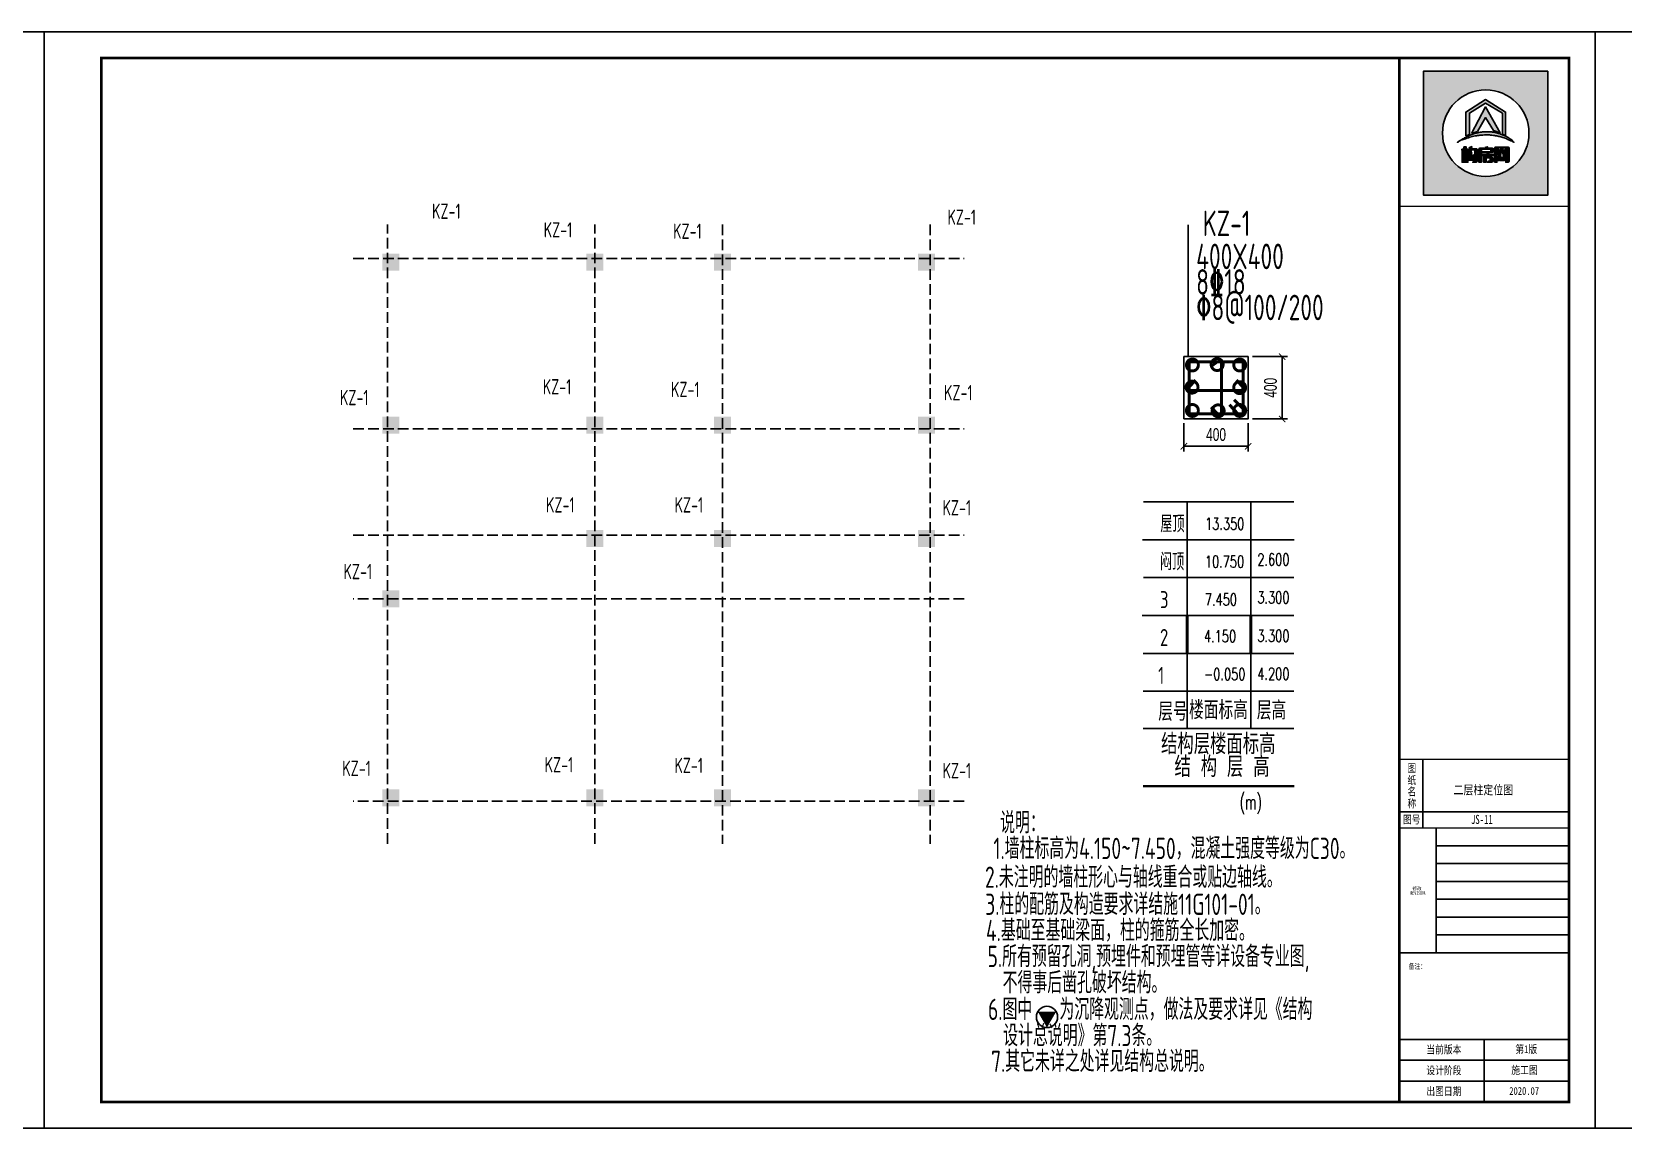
# Model space of a CAD drawing. Header units: millimetres. Extents: x -807114 to 558292, y -468455 to -61603.
# Drawn here: x 4202 to 41617, y -254641 to -228857 of the extents above; entities that cross this region are included whole.
import ezdxf
from ezdxf.enums import TextEntityAlignment as Align

# ---------------------------------------------------------------- set-up
doc = ezdxf.new("R2010")
doc.units = ezdxf.units.MM
doc.header["$LTSCALE"] = 1000
doc.linetypes.add('DASH', pattern=[0.35, 0.25, -0.1])
for name, color, linetype in [('PUB_TAB', 117, 'Continuous'), ('PUB_TEXT', 3, 'Continuous'), ('PUB_TITLE', 4, 'Continuous'), ('YHG_柱集中标注', 7, 'Continuous'), ('YHJ_图名', 7, 'Continuous'), ('建-文字', 7, 'Continuous'), ('建-轴', 1, 'Continuous'), ('模板说明', 7, 'Continuous')]:
    doc.layers.add(name, color=color, linetype=linetype)
for name, color, linetype, lineweight in [('YHG_内尺寸', 3, 'Continuous', 18), ('YHG_大样轮廓线', 7, 'Continuous', 25), ('YHG_沉降点', 7, 'Continuous', 25), ('YHG_点钢筋', 3, 'Continuous', 18), ('YHG_表格', 3, 'Continuous', 18), ('YHG_钢筋', 190, 'Continuous', 50)]:
    doc.layers.add(name, color=color, linetype=linetype, lineweight=lineweight)
doc.styles.add('_SIMPLEX', font='txt.shx', dxfattribs={"width": 0.8, "bigfont": 'hztxt.shx'})
doc.styles.add('TSSD_Rein', font='Tssdeng.shx', dxfattribs={"width": 0.7, "bigfont": 'hztxt.shx'})
doc.styles.add('uni-黑体', font='simhei.ttf')
doc.styles.add('YH_TEXT', font='@yh2.shx', dxfattribs={"width": 0.7, "bigfont": '@yh1.shx'})
doc.styles.add('ZDBOX', font='simsun.ttc', dxfattribs={"width": 0.7})
doc.styles.add('双线', font='tssdeng2.shx', dxfattribs={"width": 0.75, "bigfont": 'tssdchn.shx'})
doc.styles.add('宋体', font='simsun.ttc', dxfattribs={"width": 0.8})
doc.dimstyles.new('YH_D_25', dxfattribs={"dimscale": 100, "dimtxt": 3, "dimasz": 1.5, "dimexe": 1.25, "dimexo": 1, "dimgap": 1.25, "dimtad": 1, "dimdec": 0, "dimlfac": 0.25, "dimzin": 0, "dimdsep": 46, "dimtxsty": 'YH_TEXT', "dimblk1": 'ARCHTICK', "dimblk2": 'ARCHTICK', "dimsah": 1, "dimcen": 0.09, "dimclrt": 7, "dimadec": 0, "dimazin": 0, "dimtfac": 1, "dimtdec": 0, "dimtix": 1, "dimtmove": 2, "dimatfit": 3, "dimldrblk": 'ARCHTICK', "dimfxl": 1, "dimtolj": 1, "dimtzin": 0, "dimarcsym": 0})

# ---------------------------------------------------------------- blocks, each defined once
blk = doc.blocks.new('sadasfafa')
h = blk.add_hatch(color=252)
h.dxf.hatch_style = 1
h.paths.add_polyline_path([(1853311, -2488040), (1853311, -2490368), (1855639, -2490368), (1855639, -2488040)])
h.paths.add_polyline_path([(1855286, -2489204, 1), (1853664, -2489204, 1)], flags=16)
edge = h.paths.add_edge_path(flags=0)
edge.add_spline(control_points=[(1853945, -2489376), (1853935, -2489385), (1854022, -2489327), (1854064, -2489324), (1854178, -2489280), (1854273, -2489257), (1854375, -2489242), (1854470, -2489236), (1854555, -2489239), (1854630, -2489250), (1854700, -2489259), (1854781, -2489280), (1854854, -2489303), (1854917, -2489335), (1854967, -2489354), (1854993, -2489368), (1855014, -2489382), (1854982, -2489354), (1854965, -2489332), (1854910, -2489297), (1854854, -2489260), (1854784, -2489234), (1854713, -2489206), (1854640, -2489189), (1854569, -2489179), (1854497, -2489176), (1854414, -2489178), (1854321, -2489198), (1854229, -2489222), (1854147, -2489257), (1854080, -2489292), (1854021, -2489325), (1853977, -2489352), (1853953, -2489369), (1853945, -2489376)], knot_values=[0, 0, 0, 0, 114.670179, 423.637006, 763.89867, 1083.683754, 1343.405239, 1688.07646, 1952.326814, 2113.699055, 2375.693807, 2595.188681, 2872.839541, 3068.155951, 3238.592156, 3348.056762, 3361.095167, 3431.805845, 3527.265261, 3733.200323, 3952.805082, 4160.23278, 4398.128766, 4650.488133, 4837.16968, 5050.428326, 5308.684497, 5588.159898, 5913.430939, 6163.12325, 6398.139207, 6601.625078, 6772.549769, 6871.149972, 6871.149972, 6871.149972, 6871.149972], degree=3, periodic=1)
h.paths.add_polyline_path([(1854530, -2489580), (1854534, -2489580), (1854534, -2489603), (1854618, -2489603), (1854618, -2489621), (1854481, -2489621), (1854481, -2489650), (1854589, -2489650), (1854599, -2489656), (1854606, -2489666), (1854606, -2489733), (1854600, -2489742), (1854590, -2489750), (1854506, -2489750), (1854514, -2489740), (1854518, -2489731), (1854552, -2489731), (1854558, -2489728), (1854560, -2489721), (1854560, -2489675), (1854558, -2489670), (1854553, -2489667), (1854481, -2489667), (1854481, -2489750), (1854436, -2489750), (1854436, -2489626), (1854433, -2489621), (1854406, -2489621), (1854406, -2489603), (1854488, -2489603), (1854488, -2489590)], flags=0)
h.paths.add_polyline_path([(1854486, -2489468), (1854506, -2489461), (1854506, -2489485), (1854510, -2489489), (1854601, -2489489), (1854609, -2489494), (1854615, -2489502), (1854615, -2489556), (1854607, -2489564), (1854599, -2489569), (1854401, -2489569), (1854394, -2489573), (1854394, -2489750), (1854349, -2489750), (1854349, -2489504), (1854355, -2489495), (1854367, -2489489), (1854462, -2489489), (1854462, -2489474)], flags=0)
h.paths.add_polyline_path([(1854394, -2489554), (1854394, -2489512), (1854404, -2489506), (1854562, -2489506), (1854570, -2489513), (1854570, -2489554)], flags=0)
h.paths.add_polyline_path([(1854214, -2489569), (1854203, -2489632), (1854193, -2489683), (1854194, -2489689), (1854218, -2489689), (1854220, -2489683), (1854214, -2489633), (1854254, -2489614), (1854263, -2489686), (1854263, -2489700), (1854255, -2489709), (1854159, -2489709), (1854150, -2489702), (1854148, -2489692), (1854173, -2489569)], flags=0)
h.paths.add_polyline_path([(1854187, -2489466), (1854213, -2489458), (1854207, -2489496), (1854296, -2489496), (1854305, -2489498), (1854312, -2489505), (1854314, -2489513), (1854314, -2489733), (1854310, -2489741), (1854301, -2489750), (1854231, -2489750), (1854238, -2489741), (1854243, -2489730), (1854261, -2489730), (1854268, -2489727), (1854270, -2489720), (1854270, -2489531), (1854270, -2489526), (1854267, -2489521), (1854260, -2489516), (1854202, -2489516), (1854201, -2489534), (1854196, -2489558), (1854150, -2489558), (1854159, -2489535), (1854165, -2489504), (1854167, -2489471)], flags=0)
h.paths.add_polyline_path([(1854140, -2489544), (1854140, -2489750), (1854114, -2489750), (1854114, -2489544)], flags=0)
h.paths.add_polyline_path([(1854056, -2489544), (1854053, -2489750), (1854031, -2489750), (1854031, -2489544)], flags=0)
h.paths.add_polyline_path([(1854107, -2489459), (1854107, -2489508), (1854139, -2489508), (1854139, -2489527), (1854107, -2489527), (1854107, -2489750), (1854062, -2489750), (1854062, -2489527), (1854029, -2489527), (1854029, -2489508), (1854062, -2489508), (1854062, -2489459)], flags=0)
h.paths.add_polyline_path([(1854209, -2489211), (1854471, -2488714), (1854743, -2489200), (1854618, -2489155), (1854470, -2488913), (1854318, -2489172)], flags=0)
h.paths.add_polyline_path([(1854102, -2488808), (1854470, -2488575), (1854848, -2488810), (1854848, -2489247), (1854790, -2489223), (1854790, -2488832), (1854471, -2488643), (1854168, -2488829), (1854168, -2489231), (1854102, -2489257)], flags=0)
h.paths.add_polyline_path([(1854685, -2489750), (1854641, -2489750), (1854641, -2489488), (1854641, -2489484), (1854646, -2489475), (1854656, -2489467), (1854898, -2489467), (1854907, -2489471), (1854916, -2489478), (1854916, -2489731), (1854908, -2489743), (1854902, -2489750), (1854847, -2489750), (1854858, -2489732), (1854866, -2489731), (1854869, -2489724), (1854869, -2489718), (1854867, -2489718), (1854836, -2489718), (1854826, -2489684), (1854814, -2489718), (1854746, -2489718), (1854736, -2489684), (1854722, -2489718), (1854689, -2489718), (1854689, -2489709), (1854691, -2489709), (1854720, -2489621), (1854685, -2489512)], flags=0)
h.paths.add_polyline_path([(1854779, -2489518), (1854809, -2489621), (1854781, -2489709), (1854777, -2489709), (1854750, -2489621), (1854775, -2489518)], flags=0)
h = blk.add_hatch(color=7)
h.dxf.hatch_style = 1
h.paths.add_polyline_path([(1854102, -2489257), (1854168, -2489231), (1854168, -2488829), (1854471, -2488643), (1854790, -2488832), (1854790, -2489223), (1854848, -2489247), (1854848, -2488810), (1854470, -2488575), (1854102, -2488808)])
h = blk.add_hatch(color=7)
h.dxf.hatch_style = 1
h.paths.add_polyline_path([(1854318, -2489172), (1854470, -2488913), (1854618, -2489155), (1854743, -2489200), (1854471, -2488714), (1854209, -2489211)])
h = blk.add_hatch(color=7)
h.dxf.hatch_style = 1
edge = h.paths.add_edge_path()
edge.add_spline(control_points=[(1853945, -2489376), (1853953, -2489369), (1853977, -2489352), (1854021, -2489325), (1854080, -2489292), (1854147, -2489257), (1854229, -2489222), (1854321, -2489198), (1854414, -2489178), (1854497, -2489176), (1854569, -2489179), (1854640, -2489189), (1854713, -2489206), (1854784, -2489234), (1854854, -2489260), (1854910, -2489297), (1854965, -2489332), (1854982, -2489354), (1855014, -2489382), (1854993, -2489368), (1854967, -2489354), (1854917, -2489335), (1854854, -2489303), (1854781, -2489280), (1854700, -2489259), (1854630, -2489250), (1854555, -2489239), (1854470, -2489236), (1854375, -2489242), (1854273, -2489257), (1854178, -2489280), (1854064, -2489324), (1854022, -2489327), (1853935, -2489385), (1853945, -2489376)], knot_values=[0, 0, 0, 0, 98.600203, 269.524894, 473.010766, 708.026723, 957.719033, 1282.990074, 1562.465475, 1820.721647, 2033.980292, 2220.661839, 2473.021206, 2710.917192, 2918.34489, 3137.949649, 3343.884711, 3439.344127, 3510.054805, 3523.09321, 3632.557816, 3802.994021, 3998.310431, 4275.961291, 4495.456165, 4757.450917, 4918.823158, 5183.073513, 5527.744733, 5787.466218, 6107.251302, 6447.512966, 6756.479793, 6871.149972, 6871.149972, 6871.149972, 6871.149972], degree=3, periodic=1)
h = blk.add_hatch(color=7)
h.dxf.hatch_style = 1
h.paths.add_polyline_path([(1854062, -2489459), (1854062, -2489508), (1854029, -2489508), (1854029, -2489527), (1854062, -2489527), (1854062, -2489750), (1854107, -2489750), (1854107, -2489527), (1854139, -2489527), (1854139, -2489508), (1854107, -2489508), (1854107, -2489459)])
h = blk.add_hatch(color=7)
h.dxf.hatch_style = 1
h.paths.add_polyline_path([(1854031, -2489544), (1854031, -2489750), (1854053, -2489750), (1854056, -2489544)])
h = blk.add_hatch(color=7)
h.dxf.hatch_style = 1
h.paths.add_polyline_path([(1854114, -2489544), (1854114, -2489750), (1854140, -2489750), (1854140, -2489544)])
h = blk.add_hatch(color=7)
h.dxf.hatch_style = 1
h.paths.add_polyline_path([(1854167, -2489471), (1854165, -2489504), (1854159, -2489535), (1854150, -2489558), (1854196, -2489558), (1854201, -2489534), (1854202, -2489516), (1854260, -2489516), (1854267, -2489521), (1854270, -2489526), (1854270, -2489531), (1854270, -2489720), (1854268, -2489727), (1854261, -2489730), (1854243, -2489730), (1854238, -2489741), (1854231, -2489750), (1854301, -2489750), (1854310, -2489741), (1854314, -2489733), (1854314, -2489513), (1854312, -2489505), (1854305, -2489498), (1854296, -2489496), (1854207, -2489496), (1854213, -2489458), (1854187, -2489466)])
h = blk.add_hatch(color=7)
h.dxf.hatch_style = 1
h.paths.add_polyline_path([(1854462, -2489474), (1854462, -2489489), (1854367, -2489489), (1854355, -2489495), (1854349, -2489504), (1854349, -2489750), (1854394, -2489750), (1854394, -2489573), (1854401, -2489569), (1854599, -2489569), (1854607, -2489564), (1854615, -2489556), (1854615, -2489502), (1854609, -2489494), (1854601, -2489489), (1854510, -2489489), (1854506, -2489485), (1854506, -2489461), (1854486, -2489468)])
h.paths.add_polyline_path([(1854394, -2489554), (1854394, -2489512), (1854404, -2489506), (1854562, -2489506), (1854570, -2489513), (1854570, -2489554)], flags=16)
h = blk.add_hatch(color=7)
h.dxf.hatch_style = 1
h.paths.add_polyline_path([(1854685, -2489512), (1854685, -2489493), (1854693, -2489483), (1854862, -2489483), (1854869, -2489491), (1854869, -2489724), (1854866, -2489731), (1854858, -2489732), (1854847, -2489750), (1854902, -2489750), (1854908, -2489743), (1854916, -2489731), (1854916, -2489478), (1854907, -2489471), (1854898, -2489467), (1854656, -2489467), (1854646, -2489475), (1854641, -2489484), (1854641, -2489488), (1854641, -2489750), (1854685, -2489750)])
h = blk.add_hatch(color=7)
h.dxf.hatch_style = 1
h.paths.add_polyline_path([(1854866, -2489709), (1854840, -2489621), (1854866, -2489512), (1854836, -2489512), (1854824, -2489558), (1854808, -2489512), (1854745, -2489512), (1854734, -2489557), (1854719, -2489512), (1854689, -2489512), (1854720, -2489621), (1854691, -2489709), (1854689, -2489709), (1854689, -2489710), (1854689, -2489718), (1854722, -2489718), (1854736, -2489684), (1854746, -2489718), (1854814, -2489718), (1854826, -2489684), (1854836, -2489718), (1854867, -2489718), (1854867, -2489709)])
h.paths.add_polyline_path([(1854779, -2489518), (1854809, -2489621), (1854781, -2489709), (1854777, -2489709), (1854750, -2489621), (1854775, -2489518)], flags=16)
h = blk.add_hatch(color=7)
h.dxf.hatch_style = 1
h.paths.add_polyline_path([(1854173, -2489569), (1854148, -2489692), (1854150, -2489702), (1854159, -2489709), (1854255, -2489709), (1854263, -2489700), (1854263, -2489686), (1854254, -2489614), (1854214, -2489633), (1854220, -2489683), (1854218, -2489689), (1854194, -2489689), (1854193, -2489683), (1854203, -2489632), (1854214, -2489569)])
h = blk.add_hatch(color=7)
h.dxf.hatch_style = 1
h.paths.add_polyline_path([(1854488, -2489590), (1854488, -2489603), (1854406, -2489603), (1854406, -2489621), (1854433, -2489621), (1854436, -2489626), (1854436, -2489750), (1854481, -2489750), (1854481, -2489667), (1854553, -2489667), (1854558, -2489670), (1854560, -2489675), (1854560, -2489721), (1854558, -2489728), (1854552, -2489731), (1854518, -2489731), (1854514, -2489740), (1854506, -2489750), (1854590, -2489750), (1854600, -2489742), (1854606, -2489733), (1854606, -2489666), (1854599, -2489656), (1854589, -2489650), (1854481, -2489650), (1854481, -2489621), (1854618, -2489621), (1854618, -2489603), (1854534, -2489603), (1854534, -2489580), (1854530, -2489580)])
for points in [[(1855639, -2488040), (1853311, -2488040), (1853311, -2490368), (1855639, -2490368)], [(1854102, -2489257), (1854102, -2488808), (1854470, -2488575), (1854848, -2488810), (1854848, -2489247), (1854790, -2489223), (1854790, -2488832), (1854471, -2488643), (1854168, -2488829), (1854168, -2489231)], [(1854209, -2489211), (1854318, -2489172), (1854470, -2488913), (1854618, -2489155), (1854743, -2489200), (1854471, -2488714)], [(1854062, -2489459), (1854107, -2489459), (1854107, -2489508), (1854139, -2489508), (1854139, -2489527), (1854107, -2489527), (1854107, -2489750), (1854062, -2489750), (1854062, -2489527), (1854029, -2489527), (1854029, -2489508), (1854062, -2489508)], [(1854056, -2489544), (1854031, -2489544), (1854031, -2489750), (1854053, -2489750)], [(1854114, -2489544), (1854140, -2489544), (1854140, -2489750), (1854114, -2489750)], [(1854462, -2489474), (1854486, -2489468), (1854506, -2489461), (1854506, -2489485), (1854510, -2489489), (1854601, -2489489), (1854609, -2489494), (1854615, -2489502), (1854615, -2489556), (1854607, -2489564), (1854599, -2489569), (1854401, -2489569), (1854394, -2489573), (1854394, -2489750), (1854349, -2489750), (1854349, -2489504), (1854355, -2489495), (1854367, -2489489), (1854462, -2489489)], [(1854394, -2489554), (1854570, -2489554), (1854570, -2489513), (1854562, -2489506), (1854404, -2489506), (1854394, -2489512)], [(1854641, -2489750), (1854641, -2489488), (1854641, -2489484), (1854646, -2489475), (1854656, -2489467), (1854898, -2489467), (1854907, -2489471), (1854916, -2489478), (1854916, -2489731), (1854908, -2489743), (1854902, -2489750), (1854847, -2489750), (1854858, -2489732), (1854866, -2489731), (1854869, -2489724), (1854869, -2489491), (1854862, -2489483), (1854693, -2489483), (1854685, -2489493), (1854685, -2489750)], [(1854775, -2489518), (1854779, -2489518), (1854809, -2489621), (1854781, -2489709), (1854777, -2489709), (1854750, -2489621)], [(1854488, -2489590), (1854530, -2489580), (1854534, -2489580), (1854534, -2489603), (1854618, -2489603), (1854618, -2489621), (1854481, -2489621), (1854481, -2489650), (1854589, -2489650), (1854599, -2489656), (1854606, -2489666), (1854606, -2489733), (1854600, -2489742), (1854590, -2489750), (1854506, -2489750), (1854514, -2489740), (1854518, -2489731), (1854552, -2489731), (1854558, -2489728), (1854560, -2489721), (1854560, -2489675), (1854558, -2489670), (1854553, -2489667), (1854481, -2489667), (1854481, -2489750), (1854436, -2489750), (1854436, -2489626), (1854433, -2489621), (1854406, -2489621), (1854406, -2489603), (1854488, -2489603)]]:
    blk.add_lwpolyline(points, close=True)
for points in [[(1854167, -2489471), (1854187, -2489466), (1854213, -2489458), (1854207, -2489496), (1854296, -2489496), (1854305, -2489498), (1854312, -2489505), (1854314, -2489513), (1854314, -2489733), (1854310, -2489741), (1854301, -2489750), (1854231, -2489750), (1854238, -2489741), (1854243, -2489730), (1854261, -2489730), (1854268, -2489727), (1854270, -2489720), (1854270, -2489531), (1854270, -2489526), (1854267, -2489521), (1854260, -2489516), (1854202, -2489516), (1854201, -2489534), (1854196, -2489558), (1854150, -2489558), (1854150, -2489558), (1854159, -2489535), (1854165, -2489504), (1854167, -2489471)], [(1854866, -2489709), (1854866, -2489709), (1854867, -2489709), (1854867, -2489718), (1854836, -2489718), (1854826, -2489684), (1854814, -2489718), (1854746, -2489718), (1854736, -2489684), (1854722, -2489718), (1854689, -2489718), (1854689, -2489710), (1854689, -2489709), (1854691, -2489709), (1854720, -2489621), (1854689, -2489512)], [(1854173, -2489569), (1854214, -2489569), (1854203, -2489632), (1854193, -2489683), (1854194, -2489689), (1854218, -2489689), (1854220, -2489683), (1854214, -2489633), (1854254, -2489614), (1854263, -2489686), (1854263, -2489700), (1854255, -2489709), (1854159, -2489709), (1854150, -2489702), (1854148, -2489692), (1854173, -2489569)]]:
    blk.add_lwpolyline(points)
at = {"color": 7}
blk.add_lwpolyline([(1854689, -2489512), (1854719, -2489512), (1854734, -2489557), (1854745, -2489512), (1854808, -2489512), (1854824, -2489558), (1854836, -2489512), (1854866, -2489512), (1854840, -2489621), (1854866, -2489709)], dxfattribs=at)
blk.add_circle((1854475, -2489204), 811)
at = {"start_tangent": (-0.74079, -0.671736), "end_tangent": (-0.74079, -0.671736)}
blk.add_spline([(1853945, -2489376), (1853977, -2489357), (1854071, -2489318), (1854178, -2489282), (1854280, -2489257), (1854365, -2489245), (1854479, -2489238), (1854566, -2489241), (1854619, -2489248), (1854704, -2489261), (1854775, -2489279), (1854861, -2489308), (1854920, -2489335), (1854972, -2489357), (1855003, -2489375), (1855007, -2489377), (1854990, -2489361), (1854968, -2489339), (1854913, -2489299), (1854851, -2489261), (1854787, -2489235), (1854714, -2489208), (1854633, -2489189), (1854572, -2489180), (1854501, -2489177), (1854416, -2489181), (1854326, -2489198), (1854222, -2489227), (1854146, -2489259), (1854077, -2489294), (1854019, -2489327), (1853971, -2489357), (1853945, -2489376)], degree=3, dxfattribs=at)
blk = doc.blocks.new('_ArchTick')
at = {"color": 0, "linetype": 'ByBlock', "const_width": 0.15}
blk.add_lwpolyline([(-0.5, -0.5), (0.5, 0.5)], dxfattribs=at)
blk = doc.blocks.new('*D9493')
at = {"layer": 'Defpoints', "color": 0}
for p in [(31291, -237960), (32800, -237960), (31291, -238605)]:
    blk.add_point(p, dxfattribs=at)
at = {"layer": 'YHG_内尺寸', "color": 0, "lineweight": -2}
for p, q in [((31291, -238060), (31291, -238730)), ((32800, -238060), (32800, -238730)), ((32800, -238605), (31291, -238605))]:
    blk.add_line(p, q, dxfattribs=at)
at = {"layer": 'YHG_内尺寸', "color": 0, "linetype": 'ByBlock', "lineweight": -2, "xscale": 150, "yscale": 150, "zscale": 150, "rotation": 180}
blk.add_blockref('_ArchTick', (31291, -238605), dxfattribs=at)
at = {"layer": 'YHG_内尺寸', "color": 0, "linetype": 'ByBlock', "lineweight": -2, "xscale": 150, "yscale": 150, "zscale": 150}
blk.add_blockref('_ArchTick', (32800, -238605), dxfattribs=at)
at = {"layer": 'YHG_内尺寸', "color": 7, "insert": (32045, -238330), "char_height": 300, "attachment_point": 5, "style": 'YH_TEXT'}
blk.add_mtext('\\A1;\\A1;400', dxfattribs=at)
blk = doc.blocks.new('*D9494')
at = {"layer": 'Defpoints', "color": 0}
for p in [(32800, -236495), (33600, -236495), (32800, -237960)]:
    blk.add_point(p, dxfattribs=at)
at = {"layer": 'YHG_内尺寸', "color": 0, "lineweight": -2}
for p, q in [((32900, -236495), (33725, -236495)), ((33600, -237960), (33600, -236495)), ((32900, -237960), (33725, -237960))]:
    blk.add_line(p, q, dxfattribs=at)
at = {"layer": 'YHG_内尺寸', "color": 0, "linetype": 'ByBlock', "lineweight": -2, "xscale": 150, "yscale": 150, "zscale": 150}
for p, rotation in [((33600, -236495), 90), ((33600, -237960), 270)]:
    blk.add_blockref('_ArchTick', p, dxfattribs=dict(at, rotation=rotation))
at = {"layer": 'YHG_内尺寸', "color": 7, "insert": (33325, -237228), "char_height": 300, "attachment_point": 5, "rotation": 90, "style": 'YH_TEXT'}
blk.add_mtext('\\A1;\\A1;400', dxfattribs=at)

msp = doc.modelspace()

# ---------------------------------------------------------------- hatches: boundary and pattern name
h = msp.add_hatch(color=256)
h.dxf.hatch_style = 1
h.paths.add_polyline_path([(25040.7, -237911.2), (25040.7, -238311.2), (25440.7, -238311.2), (25440.7, -237911.2)])
h.paths.add_polyline_path([(12440.7, -246671.2), (12440.7, -247071.2), (12840.7, -247071.2), (12840.7, -246671.2)])
h.paths.add_polyline_path([(20240.7, -240571.2), (20240.7, -240971.2), (20640.7, -240971.2), (20640.7, -240571.2)])
h.paths.add_polyline_path([(12440.7, -241991.2), (12440.7, -242391.2), (12840.7, -242391.2), (12840.7, -241991.2)])
h.paths.add_polyline_path([(17240.7, -237911.2), (17240.7, -238311.2), (17640.7, -238311.2), (17640.7, -237911.2)])
h.paths.add_polyline_path([(25040.7, -234471.2), (25440.7, -234471.2), (25440.7, -234071.2), (25040.7, -234071.2)])
h.paths.add_polyline_path([(12440.7, -234471.2), (12840.7, -234471.2), (12840.7, -234071.2), (12440.7, -234071.2)])
h.paths.add_polyline_path([(20240.7, -246671.2), (20240.7, -247071.2), (20640.7, -247071.2), (20640.7, -246671.2)])
h.paths.add_polyline_path([(25040.7, -246671.2), (25040.7, -247071.2), (25440.7, -247071.2), (25440.7, -246671.2)])
h.paths.add_polyline_path([(12440.7, -237911.2), (12440.7, -238311.2), (12840.7, -238311.2), (12840.7, -237911.2)])
h.paths.add_polyline_path([(17240.7, -246671.2), (17240.7, -247071.2), (17640.7, -247071.2), (17640.7, -246671.2)])
h.paths.add_polyline_path([(17240.7, -234471.2), (17640.7, -234471.2), (17640.7, -234071.2), (17240.7, -234071.2)])
h.paths.add_polyline_path([(20240.7, -234471.2), (20640.7, -234471.2), (20640.7, -234071.2), (20240.7, -234071.2)])
h.paths.add_polyline_path([(25040.7, -240571.2), (25040.7, -240971.2), (25440.7, -240971.2), (25440.7, -240571.2)])
h.paths.add_polyline_path([(20240.7, -237911.2), (20240.7, -238311.2), (20640.7, -238311.2), (20640.7, -237911.2)])
h.paths.add_polyline_path([(17240.7, -240571.2), (17240.7, -240971.2), (17640.7, -240971.2), (17640.7, -240571.2)])
at = {"layer": 'YHG_沉降点'}
msp.add_hatch(color=3, dxfattribs=at).paths.add_polyline_path([(28286, -251900.4), (27853, -251900.4), (28069.5, -252275.4)])

# ---------------------------------------------------------------- linework, layer by layer
for p, q in [((31389.7, -236495.2), (31389.7, -233400)), ((36907.8, -247581.2), (36907.8, -245969.7)), ((36355.3, -247197.5), (40345.6, -247197.5))]:
    msp.add_line(p, q)
at = {"const_width": 30.7}
for points in [[(36355.3, -232958.5), (40345.6, -232958.5)], [(36355.3, -245969.7), (40345.6, -245969.7)], [(36355.3, -247581.2), (40345.6, -247581.2)], [(36355.3, -250514.4), (40345.6, -250514.4)]]:
    msp.add_lwpolyline(points, dxfattribs=at)
at = {"layer": 'PUB_TAB'}
msp.add_line((30329.1, -244365.8), (33865.8, -244365.8), dxfattribs=at)
msp.add_line((30329.1, -244365.8), (33865.8, -244365.8), dxfattribs=at)
msp.add_line((30329.1, -244365.8), (33865.8, -244365.8), dxfattribs=at)
msp.add_line((30329.1, -244365.8), (33865.8, -244365.8), dxfattribs=at)
msp.add_line((30329.1, -244365.8), (33865.8, -244365.8), dxfattribs=at)
msp.add_line((30329.1, -244365.8), (33865.8, -244365.8), dxfattribs=at)
msp.add_line((30329.1, -244365.8), (33865.8, -244365.8), dxfattribs=at)
msp.add_line((30329.1, -244365.8), (33865.8, -244365.8), dxfattribs=at)
at = {"layer": 'PUB_TITLE'}
for p, q in [((36355.3, -252553.8), (40345.6, -252553.8)), ((38350.5, -254027.2), (38350.5, -252553.8)), ((36355.3, -253045), (40345.6, -253045)), ((36355.3, -253536.1), (40345.6, -253536.1))]:
    msp.add_line(p, q, dxfattribs=at)
for points in [[(-31972.6, -254641.1), (4493.5, -254641.1), (4493.5, -228857), (-31972.6, -228857)], [(4493.5, -254641.1), (40959.6, -254641.1), (40959.6, -228857), (4493.5, -228857)], [(40959.6, -254641.1), (77425.6, -254641.1), (77425.6, -228857), (40959.6, -228857)], [(5838.8, -254027.2), (40345.6, -254027.2), (40345.6, -229470.9), (5838.8, -229470.9)]]:
    msp.add_lwpolyline(points, close=True, dxfattribs=at)
at = {"layer": 'PUB_TITLE', "const_width": 61.4}
msp.add_lwpolyline([(5838.8, -254027.2), (40345.6, -254027.2), (40345.6, -229470.9), (5838.8, -229470.9)], close=True, dxfattribs=at)
msp.add_lwpolyline([(36355.3, -254027.2), (36355.3, -229470.9)], dxfattribs=at)
at = {"layer": 'PUB_TITLE'}
msp.add_lwpolyline([(36355.3, -250514.4), (40345.6, -250514.4)], dxfattribs=at)
for points in [[(37223.5, -247581.2), (37223.5, -247581.2), (37223.5, -250496), (37223.5, -250496)], [(37223.5, -248000.2), (37223.5, -248000.2), (39549, -248000.2), (40345.7, -248000.2)], [(37223.5, -248419.3), (37223.5, -248419.3), (39549, -248419.3), (40345.7, -248419.3)], [(37223.5, -248838.3), (37223.5, -248838.3), (39549, -248838.3), (40345.7, -248838.3)], [(37223.5, -249257.3), (37223.5, -249257.3), (39549, -249257.3), (40345.7, -249257.3)], [(37223.5, -249676.4), (37223.5, -249676.4), (39549, -249676.4), (40345.7, -249676.4)], [(37223.5, -250095.4), (37223.5, -250095.4), (39549, -250095.4), (40345.7, -250095.4)]]:
    msp.add_open_spline(points, degree=3, dxfattribs=at)
at = {"layer": 'YHG_大样轮廓线'}
msp.add_3dface([(31290.8, -237960.3), (32799.8, -237960.3), (32799.8, -236495.2), (31290.8, -236495.2)], dxfattribs=at)
at = {"layer": 'YHG_沉降点'}
msp.add_circle((28069.5, -252025.4), 250, dxfattribs=at)
at = {"layer": 'YHG_点钢筋', "const_width": 280}
for points in [[(31523.8, -236693.2, 1), (31453.8, -236693.2, 1), (31523.8, -236693.2, 1)], [(32105.7, -236682.9, 1), (32035.7, -236682.9, 1), (32105.7, -236682.9, 1)], [(32636.8, -236693.2, 1), (32566.8, -236693.2, 1), (32636.8, -236693.2, 1)], [(31515.8, -237213.5, 1), (31445.8, -237213.5, 1), (31515.8, -237213.5, 1)], [(32634.8, -237225, 1), (32564.8, -237225, 1), (32634.8, -237225, 1)], [(31523.8, -237762.3, 1), (31453.8, -237762.3, 1), (31523.8, -237762.3, 1)], [(32129, -237770.3, 1), (32059, -237770.3, 1), (32129, -237770.3, 1)], [(32636.8, -237762.3, 1), (32566.8, -237762.3, 1), (32636.8, -237762.3, 1)]]:
    msp.add_lwpolyline(points, format="xyb", dxfattribs=at)
at = {"layer": 'YHG_表格', "color": 1, "const_width": 70}
for points in [[(31364, -243475), (31364, -242584.1)], [(32863.2, -243475), (32863.2, -242584.1)]]:
    msp.add_lwpolyline(points, dxfattribs=at)
at = {"layer": 'YHG_钢筋'}
for points in [[(32357.7, -237628.2), (32559.8, -237840.3), (32679.8, -237840.3), (32679.8, -237720.3), (32679.8, -237840.3), (32679.8, -236615.2), (31410.8, -236615.2), (31410.8, -237840.3), (32559.8, -237840.3), (32679.8, -237840.3), (32679.8, -237720.3), (32467.7, -237508.2)], [(31930, -237687.6), (32082.7, -237840.3), (32169.1, -237840.3), (32169.1, -236615.2), (32082.7, -236615.2), (31930, -236728.2)], [(31563.5, -237051.8), (31410.8, -237204.5), (31410.8, -237290.9), (32675.6, -237290.9), (32675.6, -237204.5), (32522.9, -237051.8)]]:
    msp.add_lwpolyline(points, dxfattribs=at)
at = {"layer": 'YHJ_图名', "color": 3}
for p, q in [((30338.8, -239911.5), (33875.5, -239911.5)), ((31364, -239911.5), (31364, -245238.7)), ((32863.2, -239911.5), (32863.2, -244696)), ((30312.1, -240802.3), (33875.5, -240802.3)), ((30338.8, -240802.3), (33875.5, -240802.3)), ((30338.8, -240802.3), (33875.5, -240802.3)), ((30343.7, -240802.3), (33880.4, -240802.3)), ((32863.2, -240802.3), (32863.2, -244696)), ((32863.2, -240802.3), (32863.2, -244696)), ((32863.2, -240802.3), (32863.2, -244696)), ((30338.8, -241693.2), (33875.5, -241693.2)), ((30307.2, -242584.1), (33870.6, -242584.1)), ((30334, -242584.1), (33870.6, -242584.1)), ((30338.8, -242584.1), (33875.5, -242584.1)), ((30334, -243475), (33870.6, -243475)), ((30334, -244365.8), (33870.6, -244365.8)), ((32863.2, -244732.2), (32863.2, -244696)), ((32863.2, -244728.8), (32863.2, -244696)), ((32863.2, -244696), (32863.2, -245238.7)), ((30329.1, -245238.7), (33870.6, -245238.7))]:
    msp.add_line(p, q, dxfattribs=at)
at = {"layer": 'YHJ_图名', "color": 3, "const_width": 54.9}
msp.add_lwpolyline([(30329.1, -246599.5), (33887.6, -246599.5)], dxfattribs=at)
at = {"layer": '建-轴', "linetype": 'DASH'}
for p, q in [((12560.7, -247951.2), (12560.7, -233391.2)), ((17440.7, -247951.2), (17440.7, -233391.2)), ((20440.7, -233391.2), (20440.7, -247951.2)), ((25320.7, -233391.2), (25320.7, -247951.2)), ((11760.7, -234191.2), (26120.7, -234191.2)), ((11760.7, -238191.2), (26120.7, -238191.2)), ((11760.7, -240691.2), (26120.7, -240691.2)), ((26120.7, -242191.2), (11760.7, -242191.2)), ((26120.7, -246951.2), (11760.7, -246951.2))]:
    msp.add_line(p, q, dxfattribs=at)

# ---------------------------------------------------------------- block references
at = {"xscale": 1.254, "yscale": 1.254, "zscale": 1.254}
msp.add_blockref('sadasfafa', (-2287126.8, 2890222.4), dxfattribs=at)

# ---------------------------------------------------------------- texts
at = {"style": 'ZDBOX', "width": 0.8}
for s, height, p in [('图', 184.2, (36648.1, -246175.1)), ('纸', 184.2, (36648.1, -246452.9)), ('称', 184.2, (36648.1, -247003.6)), ('名', 184.2, (36648.1, -246721.3)), ('图号', 184.17, (36644.4, -247383.5)), ('备注：', 122.78, (36779.3, -250830.7))]:
    msp.add_text(s, height=height, dxfattribs=at).set_placement(p, align=Align.MIDDLE)
for s, p in [('当前版本', (36989.1, -252883.6)), ('第1版', (39082.5, -252875.2)), ('设计阶段', (36989.1, -253374.8)), ('施工图', (38986.4, -253366.3)), ('出图日期', (36989.1, -253865.9)), ('2020.07', (38938.3, -253857.5))]:
    msp.add_text(s, height=184.17, dxfattribs=at).set_placement(p)
at = {"layer": 'PUB_TAB', "color": 7, "style": '_SIMPLEX', "width": 0.7}
for s, p in [('13.350', (31786.7, -240566.4)), ('10.750', (31781.8, -241457.3)), ('2.600', (33015, -241407.9)), ('7.450', (31781.8, -242348.2)), ('3.300', (33015, -242298.8)), ('4.150', (31760.7, -243212)), ('3.300', (33015, -243203)), ('-0.050', (31760.7, -244102.9)), ('4.200', (33015, -244093.9))]:
    msp.add_text(s, height=280, dxfattribs=at).set_placement(p)
at = {"layer": 'PUB_TEXT', "color": 8, "style": '宋体', "width": 0.7}
msp.add_text('REVISION', height=78.05, dxfattribs=at).set_placement((36618, -249170.8), align=Align.BOTTOM_LEFT)
at = {"layer": 'PUB_TEXT', "color": 8, "style": '宋体'}
msp.add_text('修改', height=78.05, dxfattribs=at).set_placement((36660.5, -249042.7))
at = {"layer": 'YHG_柱集中标注', "color": 0, "style": 'TSSD_Rein', "width": 0.7}
for s, height, p in [('KZ-1', 360, (13611.4, -233365.1)), ('KZ-1', 360, (25728.9, -233504.2)), ('KZ-1', 600, (31730.5, -233842.4)), ('KZ-1', 360, (16236.5, -233801.7)), ('KZ-1', 360, (19278.9, -233833.9)), ('400X400', 600, (31577.4, -234619.6)), ('8%%13218', 600, (31577.4, -235219.6)), ('%%1308@100/200', 600, (31577.4, -235819.6)), ('KZ-1', 360, (16214.2, -237492.9)), ('KZ-1', 360, (19229.4, -237554.7)), ('KZ-1', 360, (25647.7, -237630.9)), ('KZ-1', 360, (11445.8, -237746)), ('KZ-1', 360, (16290.8, -240270)), ('KZ-1', 360, (19313.3, -240270.9)), ('KZ-1', 360, (25612.8, -240338)), ('KZ-1', 360, (11529.6, -241838.6)), ('KZ-1', 360, (11500.5, -246466.6)), ('KZ-1', 360, (16258.1, -246380.6)), ('KZ-1', 360, (19310.2, -246397.9)), ('KZ-1', 360, (25614, -246520.9))]:
    msp.add_text(s, height=height, dxfattribs=at).set_placement(p, align=Align.BOTTOM_LEFT)
at = {"layer": 'YHJ_图名', "color": 3}
for s, height, style, width, p in [('屋顶', 400, '双线', 0.75, (30735.1, -240629.2)), ('闷顶', 400, '双线', 0.75, (30725.4, -241520)), ('3', 400, '双线', 0.75, (30725.4, -242410.9)), ('2', 400, '双线', 0.75, (30725.4, -243301.8)), ('1', 400, '双线', 0.75, (30682, -244192.7)), ('层号', 432, 'TSSD_Rein', 0.8, (30686.4, -245060.8, 7182)), ('楼面标高', 432, 'TSSD_Rein', 0.8, (31410.3, -245023.2, 7980)), ('层高', 432, 'TSSD_Rein', 0.8, (33003.6, -245031.8, 7182)), ('结构层楼面标高', 480, 'TSSD_Rein', 0.8, (30752.3, -245847.3, 7980)), ('结 构 层 高', 480, 'TSSD_Rein', 0.8, (31067.5, -246382.3, 7980)), ('(m)', 346.71, '_SIMPLEX', 0.6, (32601.9, -247144.4))]:
    msp.add_text(s, height=height, dxfattribs=dict(at, style=style, width=width)).set_placement(p)
at = {"layer": '建-文字', "style": 'uni-黑体'}
for s, width, p in [('二层柱定位图', 0.8, (37629.5, -246791.9)), ('JS-11', 0.7, (38040.1, -247486.4))]:
    msp.add_text(s, height=213.77, dxfattribs=dict(at, width=width)).set_placement(p)
at = {"layer": '模板说明', "color": 7, "style": 'TSSD_Rein', "width": 0.7}
for s, p in [('说明：', (26968, -247857.5)), ('      1.墙柱标高为4.150~7.450，混凝土强度等级为C30。', (25534.7, -248461.1)), ('2.未注明的墙柱形心与轴线重合或贴边轴线。', (26612.3, -249138.4)), ('3.柱的配筋及构造要求详结施11G101-01。', (26618.6, -249775.5)), ('4.基础至基础梁面，柱的箍筋全长加密。', (26636.1, -250390.8)), ('5.所有预留孔洞,预埋件和预埋管等详设备专业图,', (26672.1, -251002.3)), ('不得事后凿孔破坏结构。', (27027.1, -251618.9)), ('6.图中   为沉降观测点，做法及要求详见《结构', (26684.1, -252246.8)), ('设计总说明》第7.3条。', (27039.2, -252863.4)), ('7.其它未详之处详见结构总说明。', (26756.2, -253469.7))]:
    msp.add_text(s, height=500, rotation=0.00005, dxfattribs=at).set_placement(p, align=Align.BOTTOM_LEFT)

# ---------------------------------------------------------------- dimensions: what is measured, and where the dimension line sits
at = {"layer": 'YHG_内尺寸'}
for base, p2, angle, picture, middle in [((33599.8, -236495.2), (32799.8, -236495.2), 90, '*D9494', (33324.8, -237227.7)), ((31290.8, -238605.3), (31290.8, -237960.3), 180, '*D9493', (32045.3, -238330.3))]:
    dim = msp.add_linear_dim(base=base, p1=(32799.8, -237960.3), p2=p2, angle=angle, text='\\A1;400', dimstyle='YH_D_25', override={"dimtxsty": 'YH_TEXT'}, dxfattribs=at)
    dim.commit()
    dim.dimension.update_dxf_attribs({"geometry": picture, "text_midpoint": middle})

doc.saveas('drawing.dxf')
